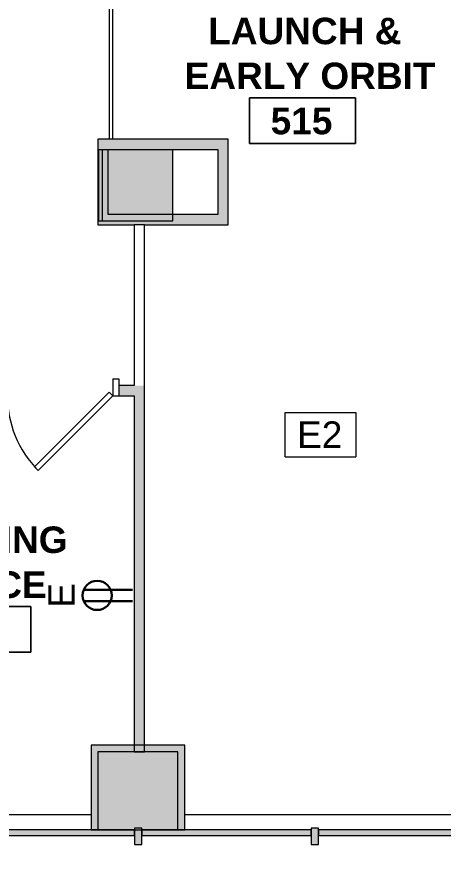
# Model space of a CAD drawing. Header units: inches. Extents: x 385 to 2249, y -1781 to -36.
# Drawn here: x 1650.2 to 1795.1, y -1729.2 to -1443.9 of the extents above; entities that cross this region are included whole.
import ezdxf

# ---------------------------------------------------------------- set-up
doc = ezdxf.new("R2010")
doc.units = ezdxf.units.IN
doc.header["$MEASUREMENT"] = 0
for name, color, linetype, lineweight in [('A-ANNO-KEYN', 231, 'Continuous', 9), ('A-ANNO-NOTE', 131, 'Continuous', 30), ('A-AREA-IDEN', 2, 'Continuous', 9), ('A-COLS', 52, 'Continuous', 13), ('A-DOOR', 31, 'Continuous', 13), ('A-DOOR-FRAM', 31, 'Continuous', 20), ('A-GLAZ-CURT', 52, 'Continuous', 13), ('A-GLAZ-CWMG', 51, 'Continuous', 13), ('A-WALL', 113, 'Continuous', 13), ('A-WALL-PATT', 111, 'Continuous', 13), ('I-WALL', 2, 'Continuous', 13)]:
    doc.layers.add(name, color=color, linetype=linetype, lineweight=lineweight)
doc.styles.add('Arial', font='arial.ttf', dxfattribs={"height": 9})
doc.styles.add('Swis721 Lt BT', font='swissl.ttf', dxfattribs={"height": 9})
doc.styles.add('Swis721 Lt BT_B', font='', dxfattribs={"height": 9})
doc.styles.get('Swis721 Lt BT_B').set_extended_font_data('Swis721 Lt BT', bold=True)

# ---------------------------------------------------------------- blocks, each defined once
blk = doc.blocks.new('System Panel - Glazed 2-5105823-Level 5 POWER _ SIGNAL')
at = {"layer": 'A-GLAZ-CURT', "lineweight": 9}
blk.add_hatch(color=7, dxfattribs=at).paths.add_polyline_path([(-14.36, 0.25), (28.75, 0.25), (28.75, 2.25), (-28.75, 2.25), (-28.75, 0.25)], flags=0)
at = {"layer": 'A-GLAZ-CURT', "color": 8, "lineweight": 20}
for p, q in [((28.75, 2.25), (-28.75, 2.25)), ((-28.75, 2.25), (-28.75, 0.25)), ((-28.75, 0.25), (28.75, 0.25)), ((28.75, 0.25), (28.75, 2.25))]:
    blk.add_line(p, q, dxfattribs=at)
blk = doc.blocks.new('Rectangular Mullion - 2_5_ x 5_ rectangular-5104493-Level 5 POWER _ SIGNAL')
at = {"layer": 'A-GLAZ-CWMG', "lineweight": 9}
blk.add_hatch(color=7, dxfattribs=at).paths.add_polyline_path([(0, 2.75), (0, -2.75), (-2.5, -2.75), (-2.5, 2.75)], flags=0)
at = {"layer": 'A-GLAZ-CWMG', "color": 8, "lineweight": 20}
for p, q in [((-2.5, 2.75), (0, 2.75)), ((-2.5, -2.75), (-2.5, 2.75)), ((0, 2.75), (0, -2.75)), ((0, -2.75), (-2.5, -2.75))]:
    blk.add_line(p, q, dxfattribs=at)
blk = doc.blocks.new('Columns 9 - Columns 4-5093525-Level 5 POWER _ SIGNAL')
at = {"layer": 'A-COLS', "color": 8, "lineweight": 20}
for p, q in [((1386.23, -818.86), (1378.78, -841.8)), ((1409.08, -826.28), (1386.23, -818.86)), ((1401.62, -849.22), (1409.08, -826.28)), ((1378.78, -841.8), (1401.62, -849.22))]:
    blk.add_line(p, q, dxfattribs=at)
blk = doc.blocks.new('Columns 16 - Columns 4-5094679-Level 5 POWER _ SIGNAL')
at = {"layer": 'A-COLS', "color": 8, "lineweight": 20}
for p, q in [((1386.75, -824.84), (1378.58, -849.96)), ((1412.53, -833.21), (1386.75, -824.84)), ((1404.36, -858.34), (1412.53, -833.21)), ((1378.58, -849.96), (1404.36, -858.34))]:
    blk.add_line(p, q, dxfattribs=at)
blk = doc.blocks.new('Walls 49 - Walls 3-5097350-Level 5 POWER _ SIGNAL')
at = {"layer": 'A-WALL', "lineweight": 9}
for p, q in [((54.48, -1328.9), (54.48, -1537.12)), ((54.48, -1568.87), (54.48, -1670.49))]:
    blk.add_line(p, q, dxfattribs=at)
blk = doc.blocks.new('Single Flush - OTJ_SOLIDFLUSH_ALUM-5070093-Level 5 POWER _ SIGNAL')
at = {"layer": 'A-DOOR', "color": 8, "lineweight": 20}
for p, q in [((-8.65, -25.84), (16.67, -0.51)), ((17.91, -1.75), (-7.42, -27.07)), ((16.67, -0.51), (17.91, -1.75)), ((-7.42, -27.07), (-8.65, -25.84))]:
    blk.add_line(p, q, dxfattribs=at)
at = {"layer": 'A-DOOR', "lineweight": 9}
blk.add_arc((17.91, -1.75), 35.81, 179.5, 225, dxfattribs=at)
at = {"layer": 'A-DOOR-FRAM', "color": 8}
for p, q in [((-20, 4), (-20, -1.75)), ((-20, 4), (-18, 4)), ((-18, 4), (-18, -1.75)), ((18, 4), (18, -1.75)), ((18, 4), (20, 4)), ((20, 4), (20, -1.75)), ((-20, -1.75), (-18, -1.75)), ((18, -1.75), (20, -1.75))]:
    blk.add_line(p, q, dxfattribs=at)
blk = doc.blocks.new('Columns 51 - Columns 4-5528574-Level 5 POWER _ SIGNAL')
at = {"layer": 'A-COLS', "lineweight": 9}
blk.add_hatch(color=7, dxfattribs=at).paths.add_polyline_path([(1401.62, -849.22), (1409.08, -826.28), (1385.04, -818.47), (1377.59, -841.41)], flags=0)
at = {"layer": 'A-COLS', "color": 8, "lineweight": 20}
for p, q in [((1385.04, -818.47), (1377.59, -841.41)), ((1409.08, -826.28), (1385.04, -818.47)), ((1401.62, -849.22), (1409.08, -826.28)), ((1377.59, -841.41), (1401.62, -849.22))]:
    blk.add_line(p, q, dxfattribs=at)
blk = doc.blocks.new('Columns 58 - Columns 4-5528678-Level 5 POWER _ SIGNAL')
at = {"layer": 'A-COLS', "lineweight": 9}
blk.add_hatch(color=7, dxfattribs=at).paths.add_polyline_path([(1406.6, -859.07), (1415.47, -831.77), (1385.28, -821.96), (1376.41, -849.26)], flags=0)
at = {"layer": 'A-COLS', "color": 8, "lineweight": 20}
for p, q in [((1385.28, -821.96), (1376.41, -849.26)), ((1415.47, -831.77), (1385.28, -821.96)), ((1406.6, -859.07), (1415.47, -831.77)), ((1376.41, -849.26), (1406.6, -859.07))]:
    blk.add_line(p, q, dxfattribs=at)
blk = doc.blocks.new('System Panel - Glazed-5891976-Level 5 POWER _ SIGNAL')
at = {"layer": 'A-GLAZ-CURT', "lineweight": 9}
for p, q in [((-58.97, 1.75), (58.97, 1.75)), ((-58.97, 1.75), (-58.97, 0.75)), ((58.97, 0.75), (-58.97, 0.75))]:
    blk.add_line(p, q, dxfattribs=at)
blk = doc.blocks.new('Room Tag - Room Name and Number-3379422-Level 5 POWER _ SIGNAL')
at = {"layer": 'A-AREA-IDEN'}
for p, q in [((-0.1881, -0.1636), (-0.1881, -0.0018)), ((-0.1881, -0.0018), (0.1869, -0.0018)), ((0.1869, -0.0018), (-0.1881, -0.0018)), ((-0.1881, -0.0018), (-0.1881, -0.1636)), ((0.1869, -0.0018), (0.1869, -0.1636)), ((0.1869, -0.1636), (0.1869, -0.0018)), ((0.1869, -0.1636), (-0.1881, -0.1636)), ((-0.1881, -0.1636), (0.1869, -0.1636))]:
    blk.add_line(p, q, dxfattribs=at)
blk = doc.blocks.new('Keynote Tag - Keynote Number - Boxed-135510-Level 5 POWER _ SIGNAL')
at = {"layer": 'A-ANNO-KEYN'}
for p, q in [((-0.125, -0.0792), (-0.125, 0.0781)), ((-0.125, 0.0781), (0.125, 0.0781)), ((0.125, 0.0781), (0.125, -0.0792)), ((-0.125, -0.0792), (0.125, -0.0792))]:
    blk.add_line(p, q, dxfattribs=at)

msp = doc.modelspace()

# ---------------------------------------------------------------- hatches: boundary and pattern name
at = {"layer": 'A-WALL-PATT', "lineweight": 9}
for points in [[(1677.97, -1510.96), (1677.97, -1489.01), (1681.25, -1489.01), (1681.25, -1485.46), (1677.75, -1485.46), (1677.75, -1510.96)], [(1681.25, -1488.96), (1718.53, -1488.96), (1718.53, -1485.46), (1681.25, -1485.46)], [(1722, -1510.96), (1722.03, -1510.96), (1722, -1485.46), (1718.53, -1485.46), (1718.53, -1510.96)], [(1703.24, -1514.46), (1722, -1514.46), (1722, -1510.96), (1703.24, -1510.96), (1703.24, -1513.13), (1677.97, -1513.13), (1677.97, -1510.96), (1677.75, -1510.96), (1677.75, -1514.46), (1693.61, -1514.46)], [(1693.61, -1691.19), (1693.61, -1572.58), (1690.11, -1572.58), (1690.11, -1691.19)]]:
    msp.add_hatch(color=7, dxfattribs=at).paths.add_polyline_path(points, flags=0)
h = msp.add_hatch(color=7, dxfattribs=at)
h.paths.add_polyline_path([(1684.86, -1572.58), (1693.61, -1572.58), (1693.61, -1569.08), (1684.86, -1569.08)], flags=0)
h.paths.add_polyline_path([(1573.86, -1572.58), (1622.86, -1572.58), (1622.86, -1569.08), (1565.48, -1569.08), (1565.48, -1572.58), (1570.36, -1572.58)], flags=0)
h.paths.add_polyline_path([(1453.86, -1572.58), (1503.48, -1572.58), (1503.48, -1569.08), (1453.86, -1569.08)], flags=0)

# ---------------------------------------------------------------- linework, layer by layer
at = {"layer": 'A-ANNO-NOTE'}
for p, q in [((1689.45, -1638.42), (1672.93, -1638.42)), ((1689.45, -1642.25), (1672.93, -1642.25)), ((1689.45, -1642.25), (1672.93, -1642.25))]:
    msp.add_line(p, q, dxfattribs=at)
msp.add_circle((1677.49, -1640.34), 4.95, dxfattribs=at)
at = {"layer": 'A-WALL'}
msp.add_line((1693.61, -1514.46), (1690.11, -1514.46), dxfattribs=at)
at = {"layer": 'I-WALL', "color": 8, "lineweight": 20}
for p, q in [((1677.75, -1485.46), (1677.75, -1514.46)), ((1722.03, -1485.46), (1677.75, -1485.46)), ((1722.03, -1510.96), (1722.03, -1485.46)), ((1681.25, -1510.96), (1681.25, -1488.96)), ((1681.25, -1488.96), (1718.53, -1488.96)), ((1718.53, -1488.96), (1718.53, -1510.96)), ((1718.53, -1510.96), (1681.25, -1510.96)), ((1722, -1510.96), (1722.03, -1510.96)), ((1722, -1514.46), (1722, -1510.96)), ((1677.75, -1514.46), (1690.11, -1514.46)), ((1693.61, -1514.46), (1722, -1514.46)), ((1690.11, -1569.08), (1684.86, -1569.08)), ((1684.86, -1569.08), (1684.86, -1572.58)), ((1693.61, -1693.47), (1693.61, -1569.08)), ((1684.86, -1572.58), (1690.11, -1572.58)), ((1690.11, -1572.58), (1690.11, -1693.47)), ((1690.11, -1693.47), (1693.61, -1693.47))]:
    msp.add_line(p, q, dxfattribs=at)
at = {"layer": 'I-WALL'}
for p, q in [((1690.11, -1514.46), (1690.11, -1569.08)), ((1693.61, -1569.08), (1693.61, -1514.46))]:
    msp.add_line(p, q, dxfattribs=at)

# ---------------------------------------------------------------- block references
at = {"layer": 'A-ANNO-KEYN', "xscale": 95.99999999999994, "yscale": 95.99999999999994, "zscale": 95.99999999999994}
msp.add_blockref('Keynote Tag - Keynote Number - Boxed-135510-Level 5 POWER _ SIGNAL', (1753.32, -1585.7), dxfattribs=at)
at = {"layer": 'A-AREA-IDEN', "xscale": 95.99999999999994, "yscale": 95.99999999999994, "zscale": 95.99999999999994}
for p in [(1747.33, -1471.16), (1636.98, -1643.92)]:
    msp.add_blockref('Room Tag - Room Name and Number-3379422-Level 5 POWER _ SIGNAL', p, dxfattribs=at)
at = {"layer": 'A-COLS', "lineweight": 9, "rotation": 18.00000000000044}
for name, p in [('Columns 51 - Columns 4-5528574-Level 5 POWER _ SIGNAL', (107.8, -1138.6)), ('Columns 9 - Columns 4-5093525-Level 5 POWER _ SIGNAL', (107.8, -1138.6)), ('Columns 58 - Columns 4-5528678-Level 5 POWER _ SIGNAL', (104, -1337.53)), ('Columns 16 - Columns 4-5094679-Level 5 POWER _ SIGNAL', (104, -1337.53))]:
    msp.add_blockref(name, p, dxfattribs=at)
at = {"layer": 'A-DOOR'}
msp.add_blockref('Single Flush - OTJ_SOLIDFLUSH_ALUM-5070093-Level 5 POWER _ SIGNAL', (1664.86, -1570.83), dxfattribs=at)
at = {"layer": 'A-GLAZ-CURT', "lineweight": 9, "rotation": 269.9999999999998}
msp.add_blockref('System Panel - Glazed-5891976-Level 5 POWER _ SIGNAL', (1680.97, -1426.49), dxfattribs=at)
at = {"layer": 'A-GLAZ-CURT', "lineweight": 9}
for p in [(1661.45, -1722.14), (1721.45, -1722.14), (1781.45, -1722.14)]:
    msp.add_blockref('System Panel - Glazed 2-5105823-Level 5 POWER _ SIGNAL', p, dxfattribs=at)
at = {"layer": 'A-GLAZ-CWMG', "lineweight": 9, "extrusion": (0, 0, -1), "rotation": 180}
for p in [(-1692.7, -1722.14), (-1752.7, -1722.14)]:
    msp.add_blockref('Rectangular Mullion - 2_5_ x 5_ rectangular-5104493-Level 5 POWER _ SIGNAL', p, dxfattribs=at)
at = {"layer": 'A-WALL', "lineweight": 9, "rotation": 270.0000000000001}
msp.add_blockref('Walls 49 - Walls 3-5097350-Level 5 POWER _ SIGNAL', (3244.34, -1660.41), dxfattribs=at)

# ---------------------------------------------------------------- texts
at = {"layer": 'A-ANNO-KEYN', "insert": (1745.41, -1581.25), "char_height": 9, "width": 18.786, "attachment_point": 1, "style": 'Arial'}
msp.add_mtext('E2', dxfattribs=at)
at = {"layer": 'A-ANNO-NOTE', "lineweight": 9, "insert": (1660.87, -1644.52), "char_height": 9, "width": 9.393, "attachment_point": 1, "rotation": 90, "style": 'Swis721 Lt BT'}
msp.add_mtext('E', dxfattribs=at)
at = {"layer": 'A-AREA-IDEN', "char_height": 9, "attachment_point": 1, "style": 'Swis721 Lt BT_B'}
for s, insert, width in [('LAUNCH &', (1715.22, -1444.18), 77.871), ('EARLY ORBIT', (1707.22, -1459.43), 96.96), ('515', (1736.43, -1474.77), 25.452), ('EXISTING', (1608.74, -1616.93), 68.175), ('OFFICE', (1614.24, -1632.18), 54.843)]:
    msp.add_mtext(s, dxfattribs=dict(at, insert=insert, width=width))

doc.saveas('drawing.dxf')
